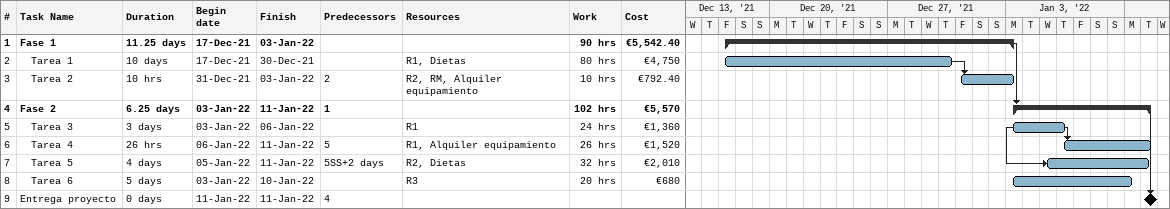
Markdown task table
| ID | Level | Task | Duration | Start | Finish | Predecessors | Resources | Work (h) | Cost (€) |
|---|---|---|---|---|---|---|---|---|---|
| 1 | 1 | **Fase 1** | 11.25d | 2021-12-17 | 2022-01-03 |  |  | 90 | 5542.40 |
| 2 | 2 | Tarea 1 | 10d | 2021-12-17 | 2021-12-30 |  | R1, Dietas | 80 | 4750 |
| 3 | 2 | Tarea 2 | 10h | 2021-12-31 | 2022-01-03 | 2 | R2, RM, Alquiler equipamiento | 10 | 792.40 |
| 4 | 1 | **Fase 2** | 6.25d | 2022-01-03 | 2022-01-11 | 1 |  | 102 | 5570 |
| 5 | 2 | Tarea 3 | 3d | 2022-01-03 | 2022-01-06 |  | R1 | 24 | 1360 |
| 6 | 2 | Tarea 4 | 26h | 2022-01-06 | 2022-01-11 | 5 | R1, Alquiler equipamiento | 26 | 1520 |
| 7 | 2 | Tarea 5 | 4d | 2022-01-05 | 2022-01-11 | 5SS+2d | R2, Dietas | 32 | 2010 |
| 8 | 2 | Tarea 6 | 5d | 2022-01-03 | 2022-01-10 |  | R3 | 20 | 680 |
| 9 | 1 | Entrega proyecto | 0d | 2022-01-11 | 2022-01-11 | 4 |  |  |  |
